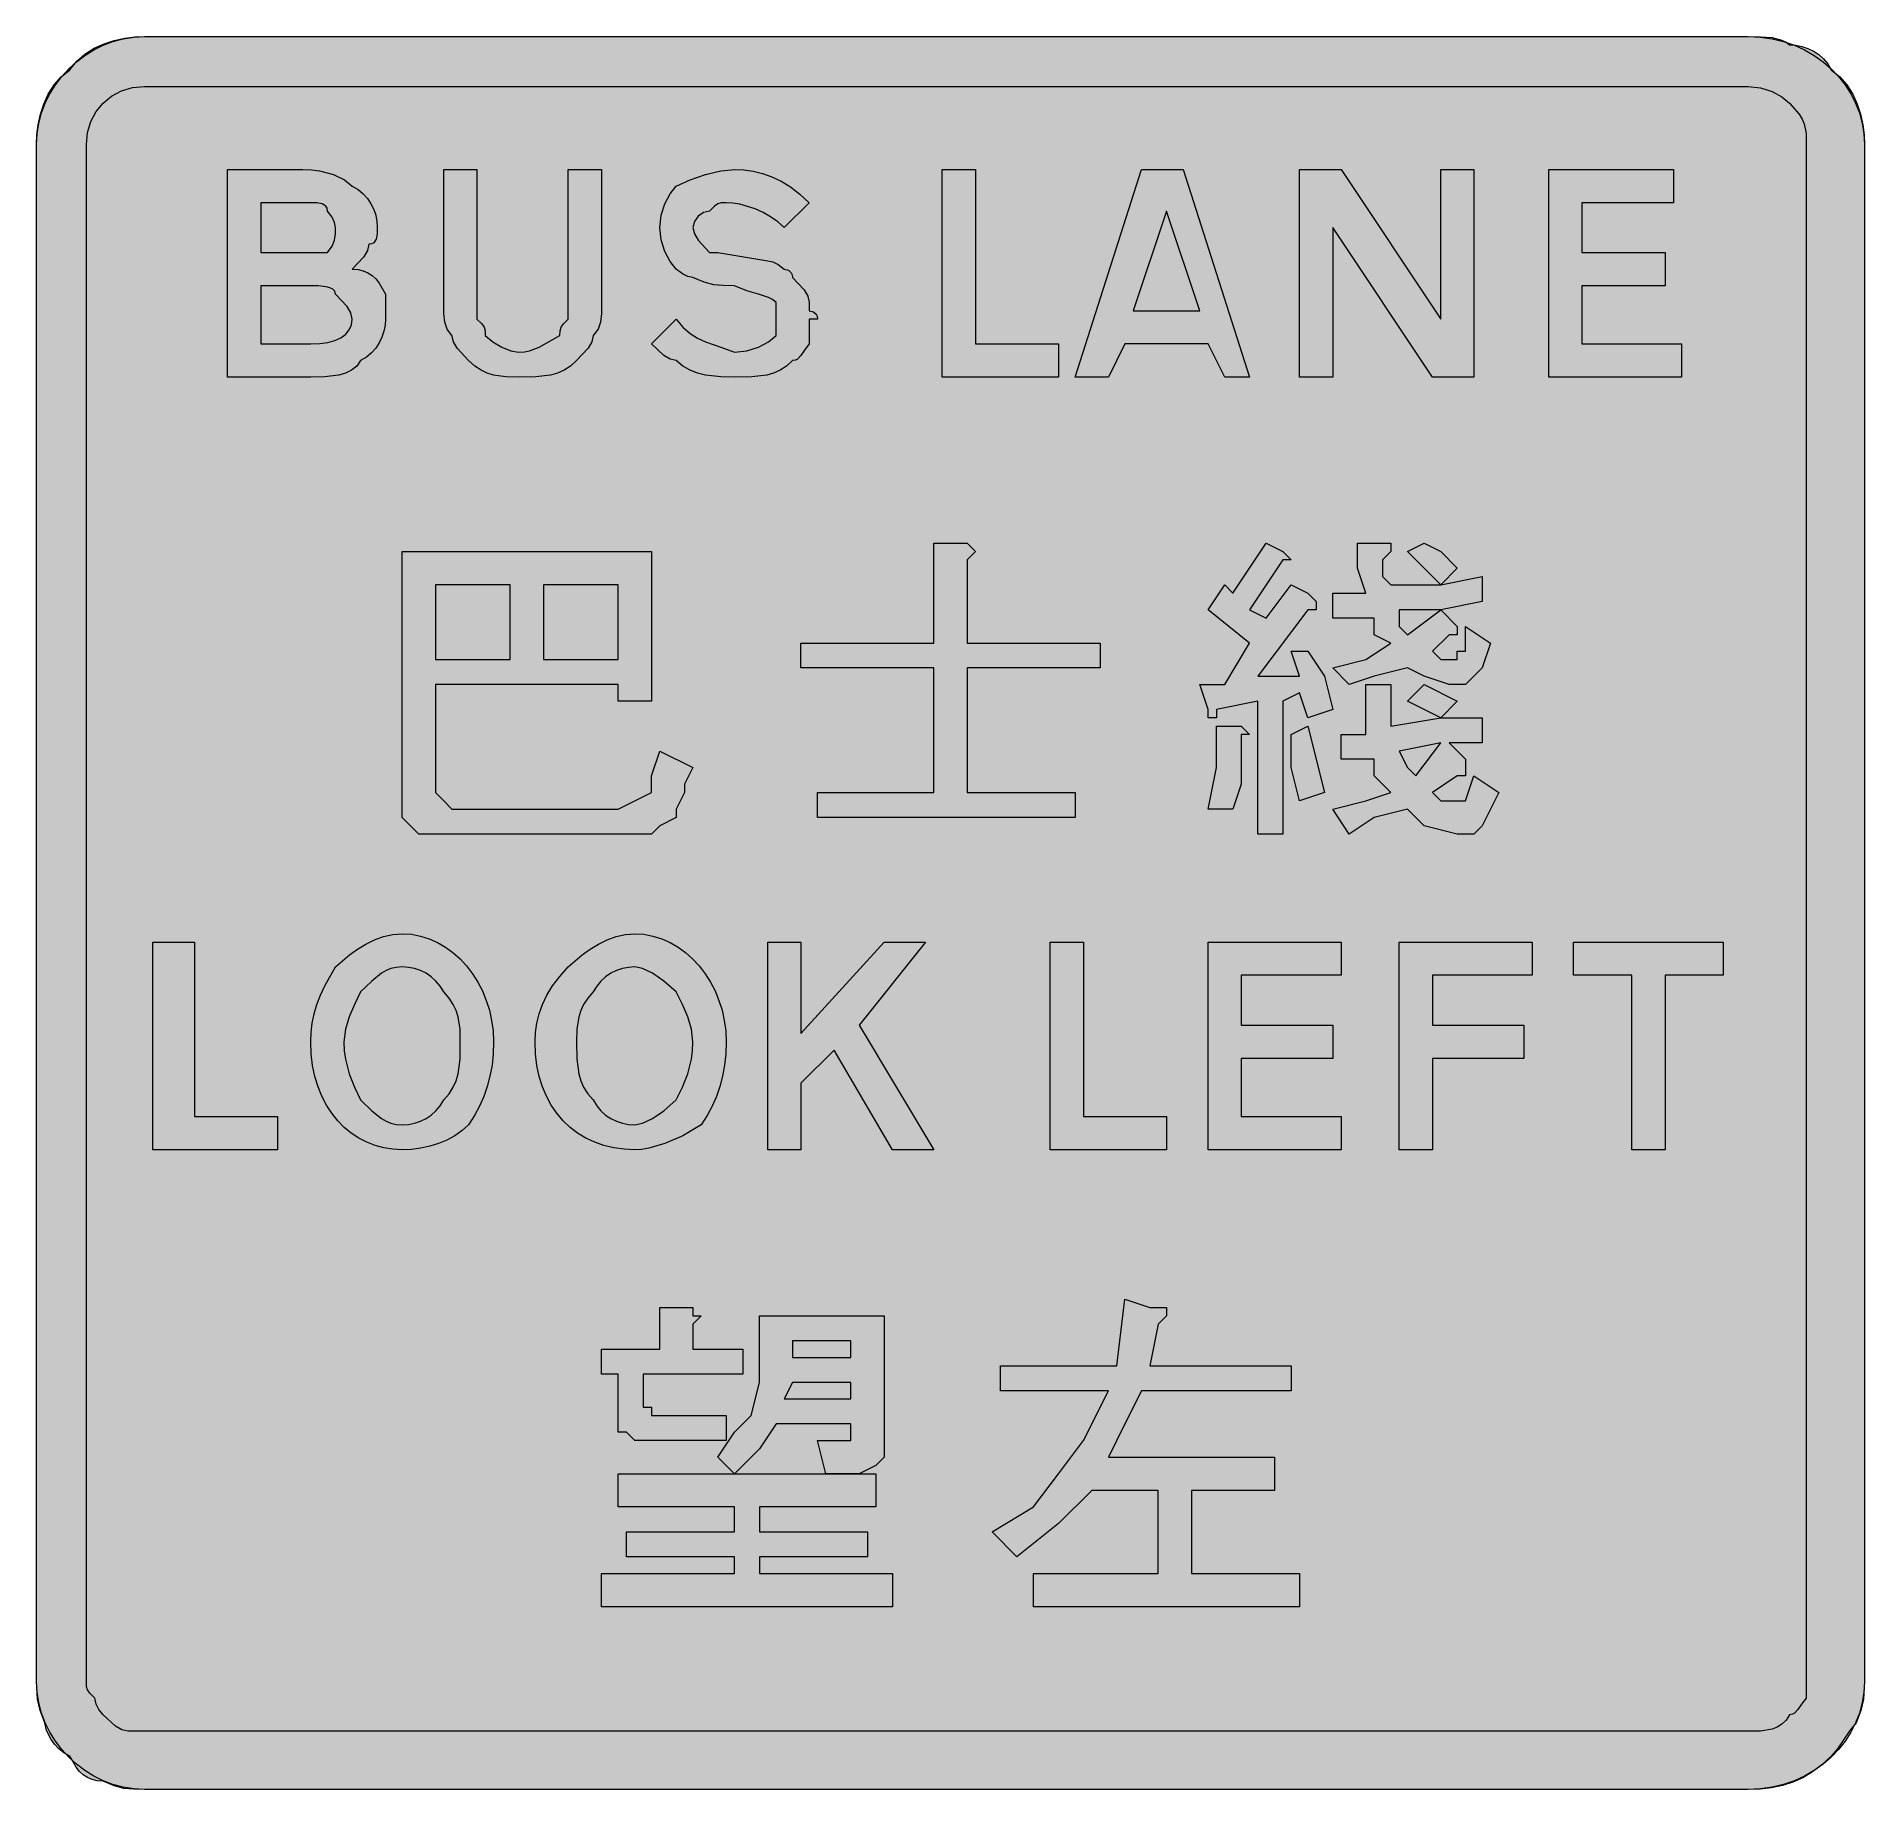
# Model space of a CAD drawing. Header units: metres. Extents: x 151 to 415, y 8 to 262.
import ezdxf

# ---------------------------------------------------------------- set-up
doc = ezdxf.new("R2010")
doc.units = ezdxf.units.M
for name, color, linetype, true_color in [('FILL_BLUE_0000FF', 7, 'Continuous', 0x0000ff), ('FILL_WHITE_FFFFFF', 7, 'Continuous', 0xffffff), ('STROKE_BLUE_0000FF', 7, 'Continuous', 0x0000ff)]:
    doc.layers.add(name, color=color, linetype=linetype, true_color=true_color)

msp = doc.modelspace()

# ---------------------------------------------------------------- hatches: boundary and pattern name
at = {"layer": 'FILL_BLUE_0000FF', "true_color": 0x0000ff}
h = msp.add_hatch(color=7, dxfattribs=at)
h.dxf.hatch_style = 1
h.paths.add_polyline_path([(158.83, 247.74), (159.31, 249.34), (160.06, 250.77), (161.07, 252), (162.3, 253.01), (163.73, 253.76), (165.33, 254.24), (167.07, 254.4), (398.67, 254.4), (400.45, 254.19), (402.12, 253.65), (403.56, 252.88), (404.67, 252), (406.06, 250.39), (406.48, 249.68), (406.77, 249), (407.03, 247.61), (407.07, 246), (407.07, 24), (407.07, 21.6), (406.36, 20.72), (405.87, 19.95), (405.38, 19.41), (405.07, 19.25), (404.67, 19.2), (404.17, 18.41), (403.56, 17.81), (402.88, 17.39), (402.12, 17.1), (400.45, 16.84), (398.67, 16.8), (167.07, 16.8), (164.67, 16.8), (163.77, 17.01), (162.87, 17.55), (161.07, 19.2), (160.47, 19.95), (160.06, 20.72), (159.87, 21.6), (159.18, 22.31), (158.82, 22.8), (158.69, 23.29), (158.67, 24), (158.67, 246), (158.83, 247.74)])
at = {"layer": 'FILL_WHITE_FFFFFF', "true_color": 0xffffff}
h = msp.add_hatch(color=7, dxfattribs=at)
h.dxf.hatch_style = 1
h.paths.add_polyline_path([(151.53, 247.4), (151.71, 248.87), (152.04, 250.37), (152.52, 251.85), (153.17, 253.28), (154, 254.61), (155.03, 255.79), (156.27, 256.8), (157.28, 258.04), (158.46, 259.07), (159.79, 259.9), (161.22, 260.55), (162.7, 261.03), (164.2, 261.36), (165.67, 261.54), (167.07, 261.6), (398.67, 261.6), (400.45, 261.58), (402.12, 261.45), (403.56, 261.09), (404.17, 260.8), (404.67, 260.4), (405.57, 260.34), (406.45, 260.17), (407.31, 259.89), (408.12, 259.5), (408.88, 258.99), (409.56, 258.37), (410.17, 257.64), (410.67, 256.8), (411.91, 255.79), (412.94, 254.61), (413.77, 253.28), (414.42, 251.85), (414.9, 250.37), (415.23, 248.87), (415.41, 247.4), (415.47, 246), (415.47, 24), (415.32, 21.45), (414.96, 19.78), (414.27, 18), (413.37, 16.91), (412.47, 15.6), (411.57, 14.29), (410.67, 13.2), (409.32, 11.96), (407.95, 10.93), (406.56, 10.1), (405.12, 9.45), (403.63, 8.97), (402.06, 8.64), (400.42, 8.46), (398.67, 8.4), (167.07, 8.4), (165.46, 8.42), (164.07, 8.55), (162.68, 8.91), (161.07, 9.6), (160.22, 9.66), (159.48, 9.82), (158.81, 10.11), (158.22, 10.5), (157.68, 11.01), (157.19, 11.62), (156.27, 13.2), (155.43, 13.7), (154.7, 14.29), (154.08, 14.93), (153.57, 15.6), (152.9, 16.91), (152.67, 18), (151.98, 19.78), (151.62, 21.45), (151.47, 24), (151.47, 246), (151.53, 247.4)])
h = msp.add_hatch(color=7, dxfattribs=at)
h.dxf.hatch_style = 1
h.paths.add_polyline_path([(191.16, 242.35), (192.35, 242.19), (194.37, 241.65), (195.95, 240.88), (197.07, 240), (197.91, 239.5), (198.65, 238.89), (199.26, 238.21), (199.77, 237.45), (200.16, 236.64), (200.45, 235.78), (200.61, 234.9), (200.67, 234), (200.65, 233.12), (200.52, 232.35), (200.16, 231.81), (199.87, 231.65), (199.47, 231.6), (199.26, 230.7), (198.72, 229.8), (197.07, 228), (197.92, 227.94), (198.66, 227.77), (199.33, 227.49), (199.92, 227.1), (200.46, 226.59), (200.95, 225.97), (201.87, 224.4), (201.87, 220.8), (201.81, 219.9), (201.65, 219.02), (201.36, 218.16), (200.97, 217.35), (200.46, 216.59), (199.85, 215.91), (199.11, 215.3), (198.27, 214.8), (197.71, 214.01), (196.98, 213.41), (196.1, 212.99), (195.12, 212.7), (193.04, 212.44), (191.07, 212.4), (179.07, 212.4), (179.07, 242.4), (189.87, 242.4), (191.16, 242.35)])
h.paths.add_polyline_path([(193.53, 217.42), (194.55, 217.71), (195.42, 218.1), (196.12, 218.61), (196.64, 219.22), (196.96, 219.96), (197.07, 220.8), (196.86, 221.7), (196.32, 222.6), (194.67, 224.4), (194.56, 224.8), (194.28, 225.09), (193.85, 225.31), (193.32, 225.45), (192.14, 225.58), (191.07, 225.6), (183.87, 225.6), (183.87, 217.2), (191.07, 217.2), (192.36, 217.26), (193.53, 217.42)], flags=16)
h.paths.add_polyline_path([(194.16, 231.3), (194.52, 232.2), (194.65, 233.1), (194.67, 234), (194.52, 234.75), (194.16, 235.52), (193.47, 236.4), (193.42, 236.8), (193.26, 237.09), (192.72, 237.45), (191.95, 237.58), (191.07, 237.6), (183.87, 237.6), (183.87, 230.4), (191.07, 230.4), (193.47, 230.4), (194.16, 231.3)], flags=16)
h = msp.add_hatch(color=7, dxfattribs=at)
h.dxf.hatch_style = 1
h.paths.add_polyline_path([(233.05, 221.61), (232.92, 220.35), (232.56, 219.32), (231.87, 218.4), (231.66, 217.5), (231.12, 216.6), (229.47, 214.8), (228.57, 214.01), (227.65, 213.41), (226.71, 212.99), (225.72, 212.7), (223.56, 212.44), (221.07, 212.4), (219.27, 212.44), (217.47, 212.7), (216.57, 212.99), (215.67, 213.41), (214.77, 214.01), (213.87, 214.8), (212.22, 216.6), (211.68, 217.5), (211.47, 218.4), (210.78, 219.32), (210.42, 220.35), (210.29, 221.61), (210.27, 223.2), (210.27, 242.4), (215.07, 242.4), (215.07, 223.2), (215.07, 220.8), (215.76, 220.09), (216.12, 219.6), (216.25, 219.11), (216.27, 218.4), (217.36, 217.52), (218.67, 216.75), (219.98, 216.21), (221.07, 216), (221.92, 216.05), (222.68, 216.21), (224.07, 216.75), (227.07, 218.4), (227.09, 219.11), (227.22, 219.6), (227.58, 220.09), (228.27, 220.8), (228.27, 223.2), (228.27, 242.4), (233.07, 242.4), (233.07, 223.2), (233.05, 221.61)])
h = msp.add_hatch(color=7, dxfattribs=at)
h.dxf.hatch_style = 1
h.paths.add_polyline_path([(244.82, 219.61), (245.86, 218.7), (246.95, 218.02), (248.07, 217.5), (250.28, 216.75), (252.27, 216), (254.05, 216.21), (255.72, 216.75), (257.16, 217.52), (258.27, 218.4), (258.27, 223.2), (257.77, 223.6), (257.16, 223.91), (255.72, 224.4), (254.05, 224.89), (252.27, 225.6), (250.66, 225.62), (249.27, 225.75), (247.88, 226.11), (246.27, 226.8), (245.52, 226.95), (244.75, 227.31), (243.87, 228), (242.99, 229.11), (242.22, 230.55), (241.68, 232.22), (241.47, 234), (241.68, 235.78), (242.22, 237.45), (242.99, 238.89), (243.87, 240), (245.86, 240.88), (248.07, 241.65), (250.28, 242.19), (252.27, 242.4), (253.62, 242.34), (254.97, 242.16), (256.32, 241.83), (257.67, 241.35), (259.02, 240.7), (260.37, 239.87), (261.72, 238.84), (263.07, 237.6), (259.47, 234), (258.52, 234.84), (257.48, 235.57), (256.39, 236.19), (255.27, 236.7), (253.06, 237.37), (252.02, 237.54), (251.07, 237.6), (250.36, 237.58), (249.87, 237.45), (249.38, 237.09), (248.67, 236.4), (247.79, 236.19), (247.02, 235.65), (246.48, 234.88), (246.27, 234), (246.48, 233.1), (247.02, 232.2), (248.67, 230.4), (249.87, 230.4), (257.07, 229.2), (257.82, 229.05), (258.59, 228.69), (259.47, 228), (260.07, 227.85), (260.48, 227.49), (260.62, 227.2), (260.67, 226.8), (262.32, 225), (262.86, 224.1), (263.07, 223.2), (263.07, 222), (263.67, 221.85), (264.08, 221.49), (264.22, 221.2), (264.27, 220.8), (263.07, 220.8), (263.07, 219.6), (263.07, 218.4), (263.07, 217.2), (262.36, 216.32), (261.87, 215.55), (261.38, 215.01), (261.07, 214.85), (260.67, 214.8), (259.77, 214.01), (258.85, 213.41), (257.91, 212.99), (256.92, 212.7), (254.76, 212.44), (252.27, 212.4), (250.28, 212.44), (248.07, 212.7), (246.95, 212.99), (245.86, 213.41), (244.82, 214.01), (243.87, 214.8), (242.97, 215.01), (242.07, 215.55), (240.27, 217.2), (243.87, 220.8), (244.82, 219.61)])
h = msp.add_hatch(color=7, dxfattribs=at)
h.dxf.hatch_style = 1
h.paths.add_polyline_path([(282.27, 242.4), (287.07, 242.4), (287.07, 217.2), (299.07, 217.2), (299.07, 212.4), (282.27, 212.4), (282.27, 242.4)])
h = msp.add_hatch(color=7, dxfattribs=at)
h.dxf.hatch_style = 1
h.paths.add_polyline_path([(306.27, 212.4), (301.47, 212.4), (311.07, 242.4), (317.07, 242.4), (326.67, 212.4), (323.07, 212.4), (320.67, 217.2), (308.67, 217.2), (306.27, 212.4)])
h.paths.add_polyline_path([(319.47, 222), (314.67, 236.4), (309.87, 222), (319.47, 222)], flags=16)
h = msp.add_hatch(color=7, dxfattribs=at)
h.dxf.hatch_style = 1
h.paths.add_polyline_path([(338.67, 212.4), (333.87, 212.4), (333.87, 242.4), (339.87, 242.4), (354.27, 220.8), (354.27, 242.4), (359.07, 242.4), (359.07, 212.4), (353.07, 212.4), (338.67, 234), (338.67, 212.4)])
h = msp.add_hatch(color=7, dxfattribs=at)
h.dxf.hatch_style = 1
h.paths.add_polyline_path([(387.87, 242.4), (387.87, 237.6), (374.67, 237.6), (374.67, 230.4), (386.67, 230.4), (386.67, 225.6), (374.67, 225.6), (374.67, 217.2), (389.07, 217.2), (389.07, 212.4), (369.87, 212.4), (369.87, 242.4), (387.87, 242.4)])
h = msp.add_hatch(color=7, dxfattribs=at)
h.dxf.hatch_style = 1
h.paths.add_polyline_path([(285.87, 188.4), (287.07, 187.2), (285.87, 186), (285.87, 174), (305.07, 174), (305.07, 170.4), (285.87, 170.4), (285.87, 152.4), (301.47, 152.4), (301.47, 148.8), (264.27, 148.8), (264.27, 152.4), (281.07, 152.4), (281.07, 170.4), (261.87, 170.4), (261.87, 174), (281.07, 174), (281.07, 188.4), (284.67, 188.4), (285.87, 188.4)])
h = msp.add_hatch(color=7, dxfattribs=at)
h.dxf.hatch_style = 1
h.paths.add_polyline_path([(331.47, 187.2), (332.67, 186), (331.47, 186), (326.67, 178.8), (329.07, 177.6), (332.67, 182.4), (335.07, 181.2), (336.27, 180), (336.27, 178.8), (335.07, 178.8), (327.87, 169.2), (333.87, 169.2), (332.67, 172.8), (335.07, 172.8), (337.47, 169.2), (338.67, 164.4), (335.07, 163.2), (333.87, 166.8), (331.47, 165.6), (331.47, 146.4), (327.87, 146.4), (327.87, 165.6), (321.87, 164.4), (321.87, 163.2), (320.67, 163.2), (320.67, 164.4), (319.47, 168), (323.07, 168), (326.67, 174), (320.67, 178.8), (323.07, 182.4), (324.27, 181.2), (329.07, 188.4), (331.47, 187.2)])
h = msp.add_hatch(color=7, dxfattribs=at)
h.dxf.hatch_style = 1
h.paths.add_polyline_path([(354.27, 178.8), (356.67, 176.4), (356.67, 175.2), (355.47, 175.2), (353.07, 172.8), (354.27, 171.6), (356.67, 171.6), (356.67, 172.8), (357.87, 172.8), (357.87, 176.4), (361.47, 174), (360.27, 170.4), (359.07, 169.2), (357.87, 168), (355.47, 168), (351.87, 169.2), (349.47, 170.4), (344.67, 169.2), (341.07, 168), (338.67, 170.4), (343.47, 171.6), (347.07, 174), (344.67, 175.2), (344.67, 177.6), (338.67, 177.6), (338.67, 181.2), (343.47, 181.2), (342.27, 184.8), (342.27, 188.4), (347.07, 188.4), (347.07, 187.2), (345.87, 186), (345.87, 183.6), (347.07, 182.4), (354.27, 182.4), (360.27, 183.6), (360.27, 180), (354.27, 178.8)])
h.paths.add_polyline_path([(348.27, 178.8), (348.27, 176.4), (349.47, 175.2), (354.27, 178.8), (348.27, 178.8)], flags=16)
h = msp.add_hatch(color=7, dxfattribs=at)
h.dxf.hatch_style = 1
h.paths.add_polyline_path([(354.27, 187.2), (356.67, 184.8), (354.27, 182.4), (349.47, 187.2), (351.87, 188.4), (354.27, 187.2)])
h = msp.add_hatch(color=7, dxfattribs=at)
h.dxf.hatch_style = 1
h.paths.add_polyline_path([(235.47, 165.6), (235.47, 168), (209.07, 168), (209.07, 153.6), (209.07, 152.4), (210.27, 151.2), (211.47, 150), (235.47, 150), (237.87, 151.2), (240.27, 152.4), (240.27, 154.8), (241.47, 158.4), (246.27, 156), (245.07, 153.6), (245.07, 152.4), (243.87, 150), (243.87, 148.8), (241.47, 147.6), (240.27, 146.4), (239.07, 146.4), (236.67, 146.4), (209.07, 146.4), (206.67, 146.4), (205.47, 147.6), (204.27, 148.8), (204.27, 151.2), (204.27, 187.2), (240.27, 187.2), (240.27, 165.6), (235.47, 165.6)])
h.paths.add_polyline_path([(209.07, 182.4), (209.07, 171.6), (219.87, 171.6), (219.87, 182.4), (209.07, 182.4)], flags=16)
h.paths.add_polyline_path([(235.47, 182.4), (224.67, 182.4), (224.67, 171.6), (235.47, 171.6), (235.47, 182.4)], flags=16)
h = msp.add_hatch(color=7, dxfattribs=at)
h.dxf.hatch_style = 1
h.paths.add_polyline_path([(357.87, 157.2), (357.87, 156), (357.87, 154.8), (356.67, 154.8), (353.07, 152.4), (354.27, 151.2), (356.67, 151.2), (357.87, 151.2), (359.07, 154.8), (362.67, 152.4), (361.47, 150), (360.27, 147.6), (359.07, 146.4), (356.67, 146.4), (351.87, 147.6), (349.47, 150), (344.67, 148.8), (341.07, 146.4), (338.67, 150), (343.47, 151.2), (347.07, 152.4), (344.67, 154.8), (344.67, 157.2), (339.87, 157.2), (339.87, 160.8), (343.47, 160.8), (343.47, 164.4), (343.47, 168), (347.07, 168), (347.07, 166.8), (347.07, 165.6), (347.07, 163.2), (347.07, 162), (354.27, 163.2), (360.27, 163.2), (360.27, 159.6), (355.47, 159.6), (357.87, 157.2)])
h.paths.add_polyline_path([(350.67, 154.8), (354.27, 159.6), (348.27, 158.4), (349.47, 156), (350.67, 154.8)], flags=16)
h = msp.add_hatch(color=7, dxfattribs=at)
h.dxf.hatch_style = 1
h.paths.add_polyline_path([(354.27, 163.2), (349.47, 165.6), (351.87, 168), (356.67, 165.6), (354.27, 163.2)])
h = msp.add_hatch(color=7, dxfattribs=at)
h.dxf.hatch_style = 1
h.paths.add_polyline_path([(325.47, 162), (326.67, 160.8), (325.47, 160.8), (325.47, 153.6), (324.27, 150), (320.67, 150), (321.87, 156), (321.87, 162), (324.27, 162), (325.47, 162)])
h = msp.add_hatch(color=7, dxfattribs=at)
h.dxf.hatch_style = 1
h.paths.add_polyline_path([(337.47, 152.4), (333.87, 151.2), (332.67, 156), (332.67, 160.8), (335.07, 162), (337.47, 152.4)])
h = msp.add_hatch(color=7, dxfattribs=at)
h.dxf.hatch_style = 1
h.paths.add_polyline_path([(168.27, 130.8), (174.27, 130.8), (174.27, 105.6), (186.27, 105.6), (186.27, 100.8), (168.27, 100.8), (168.27, 130.8)])
h = msp.add_hatch(color=7, dxfattribs=at)
h.dxf.hatch_style = 1
h.paths.add_polyline_path([(206.9, 131.67), (208.16, 131.28), (209.37, 130.74), (210.52, 130.07), (211.61, 129.28), (212.63, 128.37), (213.57, 127.35), (214.43, 126.23), (215.19, 125.03), (215.86, 123.74), (216.42, 122.38), (216.87, 120.96), (217.2, 119.48), (217.4, 117.96), (217.47, 116.4), (217.41, 114.65), (217.25, 113.01), (216.96, 111.44), (216.57, 109.95), (216.06, 108.51), (215.45, 107.12), (214.71, 105.75), (213.87, 104.4), (212.92, 103.56), (211.86, 102.82), (210.73, 102.21), (209.52, 101.7), (208.26, 101.31), (206.95, 101.02), (205.62, 100.86), (204.27, 100.8), (202.94, 100.87), (201.64, 101.08), (200.38, 101.42), (199.17, 101.89), (198.02, 102.48), (196.93, 103.2), (195.91, 104.04), (194.97, 105), (194.11, 106.07), (193.35, 107.25), (192.68, 108.53), (192.12, 109.91), (191.67, 111.4), (191.34, 112.97), (191.14, 114.64), (191.07, 116.4), (191.13, 117.75), (191.3, 119.1), (191.58, 120.45), (191.97, 121.8), (192.48, 123.15), (193.1, 124.5), (194.67, 127.2), (196.68, 128.96), (197.81, 129.77), (199.02, 130.5), (200.28, 131.11), (201.59, 131.59), (202.92, 131.89), (204.27, 132), (205.6, 131.92), (206.9, 131.67)])
h.paths.add_polyline_path([(202.66, 126.97), (201.95, 126.69), (201.27, 126.3), (199.88, 125.17), (198.27, 123.6), (197.39, 121.8), (196.62, 120), (196.08, 118.2), (195.87, 116.4), (195.92, 115.1), (196.08, 113.91), (196.62, 111.75), (197.39, 109.82), (198.27, 108), (199.88, 106.42), (201.27, 105.3), (201.95, 104.91), (202.66, 104.62), (203.42, 104.46), (204.27, 104.4), (205.17, 104.46), (206.05, 104.62), (206.91, 104.91), (207.72, 105.3), (208.48, 105.81), (209.16, 106.42), (209.77, 107.16), (210.27, 108), (211.06, 108.9), (211.66, 109.82), (212.08, 110.76), (212.37, 111.75), (212.63, 113.91), (212.67, 116.4), (212.63, 118.2), (212.37, 120), (212.08, 120.9), (211.66, 121.8), (211.06, 122.7), (210.27, 123.6), (209.77, 124.44), (209.16, 125.17), (208.48, 125.79), (207.72, 126.3), (206.91, 126.69), (206.05, 126.97), (205.17, 127.14), (204.27, 127.2), (203.42, 127.14), (202.66, 126.97)], flags=16)
h = msp.add_hatch(color=7, dxfattribs=at)
h.dxf.hatch_style = 1
h.paths.add_polyline_path([(240.5, 131.67), (241.76, 131.28), (242.97, 130.74), (244.12, 130.07), (245.21, 129.28), (246.23, 128.37), (247.17, 127.35), (248.03, 126.23), (248.79, 125.03), (249.46, 123.74), (250.02, 122.38), (250.47, 120.96), (250.8, 119.48), (251, 117.96), (251.07, 116.4), (251.01, 114.65), (250.85, 113.01), (250.56, 111.44), (250.17, 109.95), (249.66, 108.51), (249.05, 107.12), (248.31, 105.75), (247.47, 104.4), (244.79, 102.82), (242.22, 101.7), (239.88, 101.02), (238.82, 100.86), (237.87, 100.8), (236.32, 100.87), (234.84, 101.08), (233.42, 101.42), (232.08, 101.89), (230.81, 102.48), (229.62, 103.2), (228.52, 104.04), (227.52, 105), (226.61, 106.07), (225.81, 107.25), (225.12, 108.53), (224.54, 109.91), (224.08, 111.4), (223.74, 112.97), (223.54, 114.64), (223.47, 116.4), (223.53, 117.75), (223.71, 119.1), (224.04, 120.45), (224.52, 121.8), (225.17, 123.15), (226, 124.5), (227.03, 125.85), (228.27, 127.2), (230.28, 128.96), (231.41, 129.77), (232.62, 130.5), (233.88, 131.11), (235.19, 131.59), (236.52, 131.89), (237.87, 132), (239.2, 131.92), (240.5, 131.67)])
h.paths.add_polyline_path([(236.09, 126.97), (235.23, 126.69), (234.42, 126.3), (233.66, 125.79), (232.98, 125.17), (232.37, 124.44), (231.87, 123.6), (231.08, 122.7), (230.48, 121.8), (230.06, 120.9), (229.77, 120), (229.51, 118.2), (229.47, 116.4), (229.51, 113.91), (229.77, 111.75), (230.06, 110.76), (230.48, 109.82), (231.08, 108.9), (231.87, 108), (232.37, 107.16), (232.98, 106.42), (233.66, 105.81), (234.42, 105.3), (235.23, 104.91), (236.09, 104.62), (236.97, 104.46), (237.87, 104.4), (238.98, 104.62), (240.42, 105.3), (242.09, 106.42), (243.87, 108), (244.75, 109.82), (245.52, 111.75), (246.06, 113.91), (246.22, 115.1), (246.27, 116.4), (246.06, 118.2), (245.52, 120), (244.75, 121.8), (243.87, 123.6), (242.09, 125.17), (240.42, 126.3), (238.98, 126.97), (237.87, 127.2), (236.97, 127.14), (236.09, 126.97)], flags=16)
h = msp.add_hatch(color=7, dxfattribs=at)
h.dxf.hatch_style = 1
h.paths.add_polyline_path([(281.07, 100.8), (275.07, 100.8), (266.67, 115.2), (261.87, 110.4), (261.87, 100.8), (257.07, 100.8), (257.07, 130.8), (261.87, 130.8), (261.87, 117.6), (273.87, 130.8), (279.87, 130.8), (270.27, 118.8), (281.07, 100.8)])
h = msp.add_hatch(color=7, dxfattribs=at)
h.dxf.hatch_style = 1
h.paths.add_polyline_path([(297.87, 100.8), (297.87, 130.8), (302.67, 130.8), (302.67, 105.6), (314.67, 105.6), (314.67, 100.8), (297.87, 100.8)])
h = msp.add_hatch(color=7, dxfattribs=at)
h.dxf.hatch_style = 1
h.paths.add_polyline_path([(320.67, 130.8), (339.87, 130.8), (339.87, 126), (325.47, 126), (325.47, 118.8), (338.67, 118.8), (338.67, 114), (325.47, 114), (325.47, 105.6), (339.87, 105.6), (339.87, 100.8), (320.67, 100.8), (320.67, 130.8)])
h = msp.add_hatch(color=7, dxfattribs=at)
h.dxf.hatch_style = 1
h.paths.add_polyline_path([(348.27, 130.8), (367.47, 130.8), (367.47, 126), (353.07, 126), (353.07, 118.8), (366.27, 118.8), (366.27, 114), (353.07, 114), (353.07, 100.8), (348.27, 100.8), (348.27, 130.8)])
h = msp.add_hatch(color=7, dxfattribs=at)
h.dxf.hatch_style = 1
h.paths.add_polyline_path([(386.67, 100.8), (381.87, 100.8), (381.87, 126), (373.47, 126), (373.47, 130.8), (395.07, 130.8), (395.07, 126), (386.67, 126), (386.67, 100.8)])
h = msp.add_hatch(color=7, dxfattribs=at)
h.dxf.hatch_style = 1
h.paths.add_polyline_path([(241.47, 72), (241.47, 78), (246.27, 78), (246.27, 76.8), (247.47, 76.8), (246.27, 75.6), (246.27, 72), (253.47, 72), (253.47, 68.4), (239.07, 68.4), (239.07, 64.8), (239.07, 63.6), (240.27, 63.6), (240.27, 62.4), (241.47, 62.4), (251.07, 62.4), (251.07, 58.8), (237.87, 58.8), (236.67, 60), (235.47, 60), (235.47, 61.2), (235.47, 62.4), (235.47, 68.4), (233.07, 68.4), (233.07, 72), (241.47, 72)])
h = msp.add_hatch(color=7, dxfattribs=at)
h.dxf.hatch_style = 1
h.paths.add_polyline_path([(255.87, 67.2), (255.87, 70.8), (255.87, 76.8), (273.87, 76.8), (273.87, 58.8), (273.87, 56.4), (272.67, 55.2), (270.27, 54), (267.87, 54), (265.47, 54), (264.27, 58.8), (267.87, 58.8), (269.07, 58.8), (269.07, 60), (269.07, 61.2), (258.27, 61.2), (255.87, 57.6), (252.27, 54), (249.87, 56.4), (252.27, 60), (254.67, 62.4), (255.87, 67.2)])
h.paths.add_polyline_path([(259.47, 64.8), (269.07, 64.8), (269.07, 67.2), (260.67, 67.2), (259.47, 64.8)], flags=16)
h.paths.add_polyline_path([(269.07, 73.2), (260.67, 73.2), (260.67, 70.8), (269.07, 70.8), (269.07, 73.2)], flags=16)
h = msp.add_hatch(color=7, dxfattribs=at)
h.dxf.hatch_style = 1
h.paths.add_polyline_path([(307.47, 69.6), (308.67, 79.2), (312.27, 78), (314.67, 78), (314.67, 76.8), (313.47, 75.6), (312.27, 69.6), (332.67, 69.6), (332.67, 66), (311.07, 66), (308.67, 61.2), (306.27, 56.4), (330.27, 56.4), (330.27, 51.6), (318.27, 51.6), (318.27, 39.6), (333.87, 39.6), (333.87, 34.8), (295.47, 34.8), (295.47, 39.6), (313.47, 39.6), (313.47, 51.6), (303.87, 51.6), (299.07, 46.8), (293.07, 42), (289.47, 45.6), (295.47, 49.2), (299.07, 54), (302.67, 58.8), (306.27, 66), (290.67, 66), (290.67, 69.6), (307.47, 69.6)])
h = msp.add_hatch(color=7, dxfattribs=at)
h.dxf.hatch_style = 1
h.paths.add_polyline_path([(272.67, 54), (272.67, 49.2), (255.87, 49.2), (255.87, 45.6), (271.47, 45.6), (271.47, 42), (255.87, 42), (255.87, 39.6), (275.07, 39.6), (275.07, 34.8), (233.07, 34.8), (233.07, 39.6), (252.27, 39.6), (252.27, 42), (236.67, 42), (236.67, 45.6), (252.27, 45.6), (252.27, 49.2), (235.47, 49.2), (235.47, 54), (272.67, 54)])

# ---------------------------------------------------------------- linework, layer by layer
at = {"layer": 'FILL_BLUE_0000FF', "lineweight": 0, "true_color": 0x0000ff}
msp.add_lwpolyline([(158.83, 247.74), (159.31, 249.34), (160.06, 250.77), (161.07, 252), (162.3, 253.01), (163.73, 253.76), (165.33, 254.24), (167.07, 254.4), (398.67, 254.4), (400.45, 254.19), (402.12, 253.65), (403.56, 252.88), (404.67, 252), (406.06, 250.39), (406.48, 249.68), (406.77, 249), (407.03, 247.61), (407.07, 246), (407.07, 24), (407.07, 21.6), (406.36, 20.72), (405.87, 19.95), (405.38, 19.41), (405.07, 19.25), (404.67, 19.2), (404.17, 18.41), (403.56, 17.81), (402.88, 17.39), (402.12, 17.1), (400.45, 16.84), (398.67, 16.8), (167.07, 16.8), (164.67, 16.8), (163.77, 17.01), (162.87, 17.55), (161.07, 19.2), (160.47, 19.95), (160.06, 20.72), (159.87, 21.6), (159.18, 22.31), (158.82, 22.8), (158.69, 23.29), (158.67, 24), (158.67, 246)], close=True, dxfattribs=at)
at = {"layer": 'FILL_WHITE_FFFFFF', "lineweight": 0, "true_color": 0xffffff}
for points in [[(151.53, 247.4), (151.71, 248.87), (152.04, 250.37), (152.52, 251.85), (153.17, 253.28), (154, 254.61), (155.03, 255.79), (156.27, 256.8), (157.28, 258.04), (158.46, 259.07), (159.79, 259.9), (161.22, 260.55), (162.7, 261.03), (164.2, 261.36), (165.67, 261.54), (167.07, 261.6), (398.67, 261.6), (400.45, 261.58), (402.12, 261.45), (403.56, 261.09), (404.17, 260.8), (404.67, 260.4), (405.57, 260.34), (406.45, 260.17), (407.31, 259.89), (408.12, 259.5), (408.88, 258.99), (409.56, 258.37), (410.17, 257.64), (410.67, 256.8), (411.91, 255.79), (412.94, 254.61), (413.77, 253.28), (414.42, 251.85), (414.9, 250.37), (415.23, 248.87), (415.41, 247.4), (415.47, 246), (415.47, 24), (415.32, 21.45), (414.96, 19.78), (414.27, 18), (413.37, 16.91), (412.47, 15.6), (411.57, 14.29), (410.67, 13.2), (409.32, 11.96), (407.95, 10.93), (406.56, 10.1), (405.12, 9.45), (403.63, 8.97), (402.06, 8.64), (400.42, 8.46), (398.67, 8.4), (167.07, 8.4), (165.46, 8.42), (164.07, 8.55), (162.68, 8.91), (161.07, 9.6), (160.22, 9.66), (159.48, 9.82), (158.81, 10.11), (158.22, 10.5), (157.68, 11.01), (157.19, 11.62), (156.27, 13.2), (155.43, 13.7), (154.7, 14.29), (154.08, 14.93), (153.57, 15.6), (152.9, 16.91), (152.67, 18), (151.98, 19.78), (151.62, 21.45), (151.47, 24), (151.47, 246)], [(191.16, 242.35), (192.35, 242.19), (194.37, 241.65), (195.95, 240.88), (197.07, 240), (197.91, 239.5), (198.65, 238.89), (199.26, 238.21), (199.77, 237.45), (200.16, 236.64), (200.45, 235.78), (200.61, 234.9), (200.67, 234), (200.65, 233.12), (200.52, 232.35), (200.16, 231.81), (199.87, 231.65), (199.47, 231.6), (199.26, 230.7), (198.72, 229.8), (197.07, 228), (197.92, 227.94), (198.66, 227.77), (199.33, 227.49), (199.92, 227.1), (200.46, 226.59), (200.95, 225.97), (201.87, 224.4), (201.87, 220.8), (201.81, 219.9), (201.65, 219.02), (201.36, 218.16), (200.97, 217.35), (200.46, 216.59), (199.85, 215.91), (199.11, 215.3), (198.27, 214.8), (197.71, 214.01), (196.98, 213.41), (196.1, 212.99), (195.12, 212.7), (193.04, 212.44), (191.07, 212.4), (179.07, 212.4), (179.07, 242.4), (189.87, 242.4)], [(233.05, 221.61), (232.92, 220.35), (232.56, 219.32), (231.87, 218.4), (231.66, 217.5), (231.12, 216.6), (229.47, 214.8), (228.57, 214.01), (227.65, 213.41), (226.71, 212.99), (225.72, 212.7), (223.56, 212.44), (221.07, 212.4), (219.27, 212.44), (217.47, 212.7), (216.57, 212.99), (215.67, 213.41), (214.77, 214.01), (213.87, 214.8), (212.22, 216.6), (211.68, 217.5), (211.47, 218.4), (210.78, 219.32), (210.42, 220.35), (210.29, 221.61), (210.27, 223.2), (210.27, 242.4), (215.07, 242.4), (215.07, 223.2), (215.07, 220.8), (215.76, 220.09), (216.12, 219.6), (216.25, 219.11), (216.27, 218.4), (217.36, 217.52), (218.67, 216.75), (219.98, 216.21), (221.07, 216), (221.92, 216.05), (222.68, 216.21), (224.07, 216.75), (227.07, 218.4), (227.09, 219.11), (227.22, 219.6), (227.58, 220.09), (228.27, 220.8), (228.27, 223.2), (228.27, 242.4), (233.07, 242.4), (233.07, 223.2)], [(244.82, 219.61), (245.86, 218.7), (246.95, 218.02), (248.07, 217.5), (250.28, 216.75), (252.27, 216), (254.05, 216.21), (255.72, 216.75), (257.16, 217.52), (258.27, 218.4), (258.27, 223.2), (257.77, 223.6), (257.16, 223.91), (255.72, 224.4), (254.05, 224.89), (252.27, 225.6), (250.66, 225.62), (249.27, 225.75), (247.88, 226.11), (246.27, 226.8), (245.52, 226.95), (244.75, 227.31), (243.87, 228), (242.99, 229.11), (242.22, 230.55), (241.68, 232.22), (241.47, 234), (241.68, 235.78), (242.22, 237.45), (242.99, 238.89), (243.87, 240), (245.86, 240.88), (248.07, 241.65), (250.28, 242.19), (252.27, 242.4), (253.62, 242.34), (254.97, 242.16), (256.32, 241.83), (257.67, 241.35), (259.02, 240.7), (260.37, 239.87), (261.72, 238.84), (263.07, 237.6), (259.47, 234), (258.52, 234.84), (257.48, 235.57), (256.39, 236.19), (255.27, 236.7), (253.06, 237.37), (252.02, 237.54), (251.07, 237.6), (250.36, 237.58), (249.87, 237.45), (249.38, 237.09), (248.67, 236.4), (247.79, 236.19), (247.02, 235.65), (246.48, 234.88), (246.27, 234), (246.48, 233.1), (247.02, 232.2), (248.67, 230.4), (249.87, 230.4), (257.07, 229.2), (257.82, 229.05), (258.59, 228.69), (259.47, 228), (260.07, 227.85), (260.48, 227.49), (260.62, 227.2), (260.67, 226.8), (262.32, 225), (262.86, 224.1), (263.07, 223.2), (263.07, 222), (263.67, 221.85), (264.08, 221.49), (264.22, 221.2), (264.27, 220.8), (263.07, 220.8), (263.07, 219.6), (263.07, 218.4), (263.07, 217.2), (262.36, 216.32), (261.87, 215.55), (261.38, 215.01), (261.07, 214.85), (260.67, 214.8), (259.77, 214.01), (258.85, 213.41), (257.91, 212.99), (256.92, 212.7), (254.76, 212.44), (252.27, 212.4), (250.28, 212.44), (248.07, 212.7), (246.95, 212.99), (245.86, 213.41), (244.82, 214.01), (243.87, 214.8), (242.97, 215.01), (242.07, 215.55), (240.27, 217.2), (243.87, 220.8)], [(282.27, 242.4), (287.07, 242.4), (287.07, 217.2), (299.07, 217.2), (299.07, 212.4), (282.27, 212.4)], [(306.27, 212.4), (301.47, 212.4), (311.07, 242.4), (317.07, 242.4), (326.67, 212.4), (323.07, 212.4), (320.67, 217.2), (308.67, 217.2)], [(338.67, 212.4), (333.87, 212.4), (333.87, 242.4), (339.87, 242.4), (354.27, 220.8), (354.27, 242.4), (359.07, 242.4), (359.07, 212.4), (353.07, 212.4), (338.67, 234)], [(387.87, 242.4), (387.87, 237.6), (374.67, 237.6), (374.67, 230.4), (386.67, 230.4), (386.67, 225.6), (374.67, 225.6), (374.67, 217.2), (389.07, 217.2), (389.07, 212.4), (369.87, 212.4), (369.87, 242.4)], [(194.16, 231.3), (194.52, 232.2), (194.65, 233.1), (194.67, 234), (194.52, 234.75), (194.16, 235.52), (193.47, 236.4), (193.42, 236.8), (193.26, 237.09), (192.72, 237.45), (191.95, 237.58), (191.07, 237.6), (183.87, 237.6), (183.87, 230.4), (191.07, 230.4), (193.47, 230.4)], [(319.47, 222), (314.67, 236.4), (309.87, 222)], [(193.53, 217.42), (194.55, 217.71), (195.42, 218.1), (196.12, 218.61), (196.64, 219.22), (196.96, 219.96), (197.07, 220.8), (196.86, 221.7), (196.32, 222.6), (194.67, 224.4), (194.56, 224.8), (194.28, 225.09), (193.85, 225.31), (193.32, 225.45), (192.14, 225.58), (191.07, 225.6), (183.87, 225.6), (183.87, 217.2), (191.07, 217.2), (192.36, 217.26)], [(285.87, 188.4), (287.07, 187.2), (285.87, 186), (285.87, 174), (305.07, 174), (305.07, 170.4), (285.87, 170.4), (285.87, 152.4), (301.47, 152.4), (301.47, 148.8), (264.27, 148.8), (264.27, 152.4), (281.07, 152.4), (281.07, 170.4), (261.87, 170.4), (261.87, 174), (281.07, 174), (281.07, 188.4), (284.67, 188.4)], [(331.47, 187.2), (332.67, 186), (331.47, 186), (326.67, 178.8), (329.07, 177.6), (332.67, 182.4), (335.07, 181.2), (336.27, 180), (336.27, 178.8), (335.07, 178.8), (327.87, 169.2), (333.87, 169.2), (332.67, 172.8), (335.07, 172.8), (337.47, 169.2), (338.67, 164.4), (335.07, 163.2), (333.87, 166.8), (331.47, 165.6), (331.47, 146.4), (327.87, 146.4), (327.87, 165.6), (321.87, 164.4), (321.87, 163.2), (320.67, 163.2), (320.67, 164.4), (319.47, 168), (323.07, 168), (326.67, 174), (320.67, 178.8), (323.07, 182.4), (324.27, 181.2), (329.07, 188.4)], [(354.27, 178.8), (356.67, 176.4), (356.67, 175.2), (355.47, 175.2), (353.07, 172.8), (354.27, 171.6), (356.67, 171.6), (356.67, 172.8), (357.87, 172.8), (357.87, 176.4), (361.47, 174), (360.27, 170.4), (359.07, 169.2), (357.87, 168), (355.47, 168), (351.87, 169.2), (349.47, 170.4), (344.67, 169.2), (341.07, 168), (338.67, 170.4), (343.47, 171.6), (347.07, 174), (344.67, 175.2), (344.67, 177.6), (338.67, 177.6), (338.67, 181.2), (343.47, 181.2), (342.27, 184.8), (342.27, 188.4), (347.07, 188.4), (347.07, 187.2), (345.87, 186), (345.87, 183.6), (347.07, 182.4), (354.27, 182.4), (360.27, 183.6), (360.27, 180)], [(354.27, 187.2), (356.67, 184.8), (354.27, 182.4), (349.47, 187.2), (351.87, 188.4)], [(235.47, 165.6), (235.47, 168), (209.07, 168), (209.07, 153.6), (209.07, 152.4), (210.27, 151.2), (211.47, 150), (235.47, 150), (237.87, 151.2), (240.27, 152.4), (240.27, 154.8), (241.47, 158.4), (246.27, 156), (245.07, 153.6), (245.07, 152.4), (243.87, 150), (243.87, 148.8), (241.47, 147.6), (240.27, 146.4), (239.07, 146.4), (236.67, 146.4), (209.07, 146.4), (206.67, 146.4), (205.47, 147.6), (204.27, 148.8), (204.27, 151.2), (204.27, 187.2), (240.27, 187.2), (240.27, 165.6)], [(209.07, 182.4), (209.07, 171.6), (219.87, 171.6), (219.87, 182.4)], [(235.47, 182.4), (224.67, 182.4), (224.67, 171.6), (235.47, 171.6)], [(348.27, 178.8), (348.27, 176.4), (349.47, 175.2), (354.27, 178.8)], [(357.87, 157.2), (357.87, 156), (357.87, 154.8), (356.67, 154.8), (353.07, 152.4), (354.27, 151.2), (356.67, 151.2), (357.87, 151.2), (359.07, 154.8), (362.67, 152.4), (361.47, 150), (360.27, 147.6), (359.07, 146.4), (356.67, 146.4), (351.87, 147.6), (349.47, 150), (344.67, 148.8), (341.07, 146.4), (338.67, 150), (343.47, 151.2), (347.07, 152.4), (344.67, 154.8), (344.67, 157.2), (339.87, 157.2), (339.87, 160.8), (343.47, 160.8), (343.47, 164.4), (343.47, 168), (347.07, 168), (347.07, 166.8), (347.07, 165.6), (347.07, 163.2), (347.07, 162), (354.27, 163.2), (360.27, 163.2), (360.27, 159.6), (355.47, 159.6)], [(354.27, 163.2), (349.47, 165.6), (351.87, 168), (356.67, 165.6)], [(325.47, 162), (326.67, 160.8), (325.47, 160.8), (325.47, 153.6), (324.27, 150), (320.67, 150), (321.87, 156), (321.87, 162), (324.27, 162)], [(337.47, 152.4), (333.87, 151.2), (332.67, 156), (332.67, 160.8), (335.07, 162)], [(350.67, 154.8), (354.27, 159.6), (348.27, 158.4), (349.47, 156)], [(168.27, 130.8), (174.27, 130.8), (174.27, 105.6), (186.27, 105.6), (186.27, 100.8), (168.27, 100.8)], [(206.9, 131.67), (208.16, 131.28), (209.37, 130.74), (210.52, 130.07), (211.61, 129.28), (212.63, 128.37), (213.57, 127.35), (214.43, 126.23), (215.19, 125.03), (215.86, 123.74), (216.42, 122.38), (216.87, 120.96), (217.2, 119.48), (217.4, 117.96), (217.47, 116.4), (217.41, 114.65), (217.25, 113.01), (216.96, 111.44), (216.57, 109.95), (216.06, 108.51), (215.45, 107.12), (214.71, 105.75), (213.87, 104.4), (212.92, 103.56), (211.86, 102.82), (210.73, 102.21), (209.52, 101.7), (208.26, 101.31), (206.95, 101.02), (205.62, 100.86), (204.27, 100.8), (202.94, 100.87), (201.64, 101.08), (200.38, 101.42), (199.17, 101.89), (198.02, 102.48), (196.93, 103.2), (195.91, 104.04), (194.97, 105), (194.11, 106.07), (193.35, 107.25), (192.68, 108.53), (192.12, 109.91), (191.67, 111.4), (191.34, 112.97), (191.14, 114.64), (191.07, 116.4), (191.13, 117.75), (191.3, 119.1), (191.58, 120.45), (191.97, 121.8), (192.48, 123.15), (193.1, 124.5), (194.67, 127.2), (196.68, 128.96), (197.81, 129.77), (199.02, 130.5), (200.28, 131.11), (201.59, 131.59), (202.92, 131.89), (204.27, 132), (205.6, 131.92)], [(240.5, 131.67), (241.76, 131.28), (242.97, 130.74), (244.12, 130.07), (245.21, 129.28), (246.23, 128.37), (247.17, 127.35), (248.03, 126.23), (248.79, 125.03), (249.46, 123.74), (250.02, 122.38), (250.47, 120.96), (250.8, 119.48), (251, 117.96), (251.07, 116.4), (251.01, 114.65), (250.85, 113.01), (250.56, 111.44), (250.17, 109.95), (249.66, 108.51), (249.05, 107.12), (248.31, 105.75), (247.47, 104.4), (244.79, 102.82), (242.22, 101.7), (239.88, 101.02), (238.82, 100.86), (237.87, 100.8), (236.32, 100.87), (234.84, 101.08), (233.42, 101.42), (232.08, 101.89), (230.81, 102.48), (229.62, 103.2), (228.52, 104.04), (227.52, 105), (226.61, 106.07), (225.81, 107.25), (225.12, 108.53), (224.54, 109.91), (224.08, 111.4), (223.74, 112.97), (223.54, 114.64), (223.47, 116.4), (223.53, 117.75), (223.71, 119.1), (224.04, 120.45), (224.52, 121.8), (225.17, 123.15), (226, 124.5), (227.03, 125.85), (228.27, 127.2), (230.28, 128.96), (231.41, 129.77), (232.62, 130.5), (233.88, 131.11), (235.19, 131.59), (236.52, 131.89), (237.87, 132), (239.2, 131.92)], [(281.07, 100.8), (275.07, 100.8), (266.67, 115.2), (261.87, 110.4), (261.87, 100.8), (257.07, 100.8), (257.07, 130.8), (261.87, 130.8), (261.87, 117.6), (273.87, 130.8), (279.87, 130.8), (270.27, 118.8)], [(297.87, 100.8), (297.87, 130.8), (302.67, 130.8), (302.67, 105.6), (314.67, 105.6), (314.67, 100.8)], [(320.67, 130.8), (339.87, 130.8), (339.87, 126), (325.47, 126), (325.47, 118.8), (338.67, 118.8), (338.67, 114), (325.47, 114), (325.47, 105.6), (339.87, 105.6), (339.87, 100.8), (320.67, 100.8)], [(348.27, 130.8), (367.47, 130.8), (367.47, 126), (353.07, 126), (353.07, 118.8), (366.27, 118.8), (366.27, 114), (353.07, 114), (353.07, 100.8), (348.27, 100.8)], [(386.67, 100.8), (381.87, 100.8), (381.87, 126), (373.47, 126), (373.47, 130.8), (395.07, 130.8), (395.07, 126), (386.67, 126)], [(202.66, 126.97), (201.95, 126.69), (201.27, 126.3), (199.88, 125.17), (198.27, 123.6), (197.39, 121.8), (196.62, 120), (196.08, 118.2), (195.87, 116.4), (195.92, 115.1), (196.08, 113.91), (196.62, 111.75), (197.39, 109.82), (198.27, 108), (199.88, 106.42), (201.27, 105.3), (201.95, 104.91), (202.66, 104.62), (203.42, 104.46), (204.27, 104.4), (205.17, 104.46), (206.05, 104.62), (206.91, 104.91), (207.72, 105.3), (208.48, 105.81), (209.16, 106.42), (209.77, 107.16), (210.27, 108), (211.06, 108.9), (211.66, 109.82), (212.08, 110.76), (212.37, 111.75), (212.63, 113.91), (212.67, 116.4), (212.63, 118.2), (212.37, 120), (212.08, 120.9), (211.66, 121.8), (211.06, 122.7), (210.27, 123.6), (209.77, 124.44), (209.16, 125.17), (208.48, 125.79), (207.72, 126.3), (206.91, 126.69), (206.05, 126.97), (205.17, 127.14), (204.27, 127.2), (203.42, 127.14)], [(236.09, 126.97), (235.23, 126.69), (234.42, 126.3), (233.66, 125.79), (232.98, 125.17), (232.37, 124.44), (231.87, 123.6), (231.08, 122.7), (230.48, 121.8), (230.06, 120.9), (229.77, 120), (229.51, 118.2), (229.47, 116.4), (229.51, 113.91), (229.77, 111.75), (230.06, 110.76), (230.48, 109.82), (231.08, 108.9), (231.87, 108), (232.37, 107.16), (232.98, 106.42), (233.66, 105.81), (234.42, 105.3), (235.23, 104.91), (236.09, 104.62), (236.97, 104.46), (237.87, 104.4), (238.98, 104.62), (240.42, 105.3), (242.09, 106.42), (243.87, 108), (244.75, 109.82), (245.52, 111.75), (246.06, 113.91), (246.22, 115.1), (246.27, 116.4), (246.06, 118.2), (245.52, 120), (244.75, 121.8), (243.87, 123.6), (242.09, 125.17), (240.42, 126.3), (238.98, 126.97), (237.87, 127.2), (236.97, 127.14)], [(241.47, 72), (241.47, 78), (246.27, 78), (246.27, 76.8), (247.47, 76.8), (246.27, 75.6), (246.27, 72), (253.47, 72), (253.47, 68.4), (239.07, 68.4), (239.07, 64.8), (239.07, 63.6), (240.27, 63.6), (240.27, 62.4), (241.47, 62.4), (251.07, 62.4), (251.07, 58.8), (237.87, 58.8), (236.67, 60), (235.47, 60), (235.47, 61.2), (235.47, 62.4), (235.47, 68.4), (233.07, 68.4), (233.07, 72)], [(255.87, 67.2), (255.87, 70.8), (255.87, 76.8), (273.87, 76.8), (273.87, 58.8), (273.87, 56.4), (272.67, 55.2), (270.27, 54), (267.87, 54), (265.47, 54), (264.27, 58.8), (267.87, 58.8), (269.07, 58.8), (269.07, 60), (269.07, 61.2), (258.27, 61.2), (255.87, 57.6), (252.27, 54), (249.87, 56.4), (252.27, 60), (254.67, 62.4)], [(307.47, 69.6), (308.67, 79.2), (312.27, 78), (314.67, 78), (314.67, 76.8), (313.47, 75.6), (312.27, 69.6), (332.67, 69.6), (332.67, 66), (311.07, 66), (308.67, 61.2), (306.27, 56.4), (330.27, 56.4), (330.27, 51.6), (318.27, 51.6), (318.27, 39.6), (333.87, 39.6), (333.87, 34.8), (295.47, 34.8), (295.47, 39.6), (313.47, 39.6), (313.47, 51.6), (303.87, 51.6), (299.07, 46.8), (293.07, 42), (289.47, 45.6), (295.47, 49.2), (299.07, 54), (302.67, 58.8), (306.27, 66), (290.67, 66), (290.67, 69.6)], [(269.07, 73.2), (260.67, 73.2), (260.67, 70.8), (269.07, 70.8)], [(259.47, 64.8), (269.07, 64.8), (269.07, 67.2), (260.67, 67.2)], [(272.67, 54), (272.67, 49.2), (255.87, 49.2), (255.87, 45.6), (271.47, 45.6), (271.47, 42), (255.87, 42), (255.87, 39.6), (275.07, 39.6), (275.07, 34.8), (233.07, 34.8), (233.07, 39.6), (252.27, 39.6), (252.27, 42), (236.67, 42), (236.67, 45.6), (252.27, 45.6), (252.27, 49.2), (235.47, 49.2), (235.47, 54)]]:
    msp.add_lwpolyline(points, close=True, dxfattribs=at)
at = {"layer": 'STROKE_BLUE_0000FF', "lineweight": 0, "true_color": 0x0000ff}
msp.add_lwpolyline([(415.47, 246), (415.47, 24), (415.39, 22.44), (415.14, 20.92), (414.74, 19.44), (414.2, 18.02), (413.51, 16.66), (412.69, 15.37), (411.74, 14.17), (410.67, 13.05), (409.49, 12.03), (408.2, 11.12), (406.82, 10.33), (405.35, 9.66), (403.79, 9.12), (402.15, 8.73), (400.44, 8.48), (398.67, 8.4), (167.07, 8.4), (165.51, 8.48), (163.99, 8.73), (162.51, 9.12), (161.09, 9.66), (159.73, 10.33), (158.44, 11.12), (157.24, 12.03), (156.12, 13.05), (155.1, 14.17), (154.19, 15.37), (153.4, 16.66), (152.73, 18.02), (152.19, 19.44), (151.8, 20.92), (151.55, 22.44), (151.47, 24), (151.47, 246), (151.55, 247.56), (151.8, 249.08), (152.19, 250.56), (152.73, 251.98), (153.4, 253.34), (154.19, 254.63), (155.1, 255.83), (156.12, 256.95), (157.24, 257.97), (158.44, 258.88), (159.73, 259.67), (161.09, 260.34), (162.51, 260.88), (163.99, 261.27), (165.51, 261.52), (167.07, 261.6), (398.67, 261.6), (400.44, 261.52), (402.15, 261.27), (403.79, 260.88), (405.35, 260.34), (406.82, 259.67), (408.2, 258.88), (409.49, 257.97), (410.67, 256.95), (411.74, 255.83), (412.69, 254.63), (413.51, 253.34), (414.2, 251.98), (414.74, 250.56), (415.14, 249.08), (415.39, 247.56), (415.47, 246)], dxfattribs=at)

doc.saveas('drawing.dxf')
